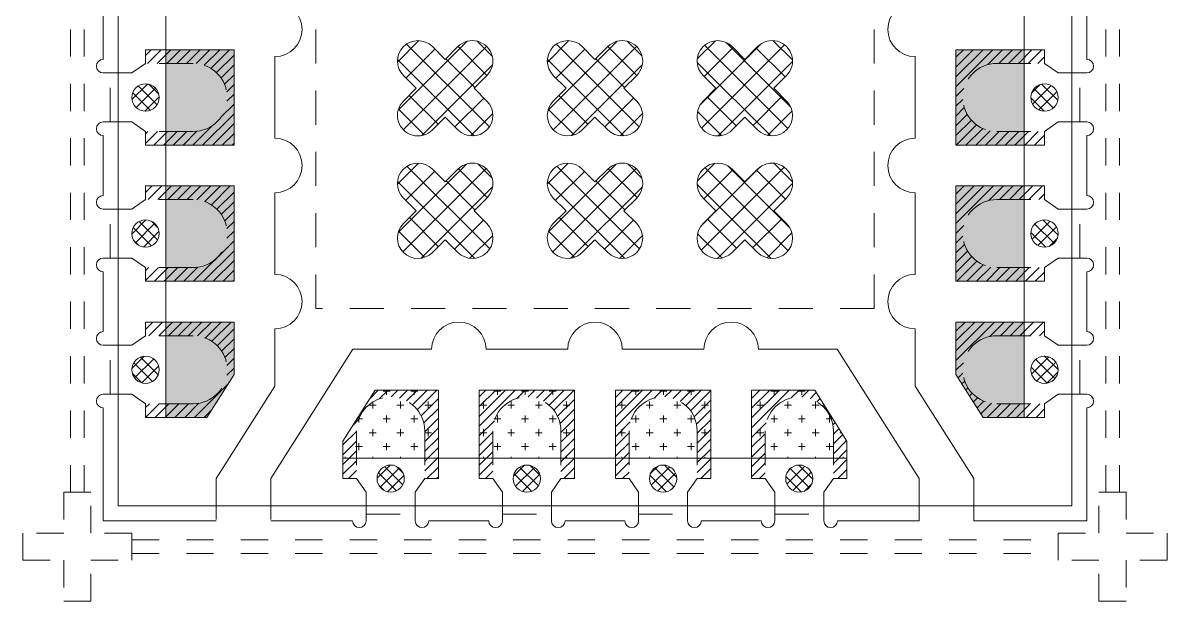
# Model space of a CAD drawing. Header units: millimetres. Extents: x 0.99 to 5.19, y 9.73 to 19.43.
# Drawn here: x 0.989 to 5.189, y 9.729 to 11.853 of the extents above; entities that cross this region are included whole.
import ezdxf

# ---------------------------------------------------------------- set-up
doc = ezdxf.new("R2010")
doc.units = ezdxf.units.MM
doc.linetypes.add('HIDDEN', pattern=[0.375, 0.25, -0.125])
for name, color, linetype in [('1', 7, 'Continuous'), ('1D', 4, 'Continuous'), ('BOT', 4, 'Continuous'), ('ETCH', 4, 'Continuous'), ('HALF ETCH ON TOP SIDE', 6, 'Continuous'), ('PKG', 2, 'Continuous'), ('PLATING', 3, 'Continuous')]:
    doc.layers.add(name, color=color, linetype=linetype)
pattern_1 = [(45, (-318.18589, 1.711104), (-0.0179605122, 0.0179605122), [])]
pattern_2 = [(45, (-25929.366686, -4290.18712), (-0.0449012806, 0.0449012806), []), (135, (-25929.366686, -4290.18712), (-0.0449012806, -0.0449012806), [])]
pattern_3 = [(45, (-25929.366686, -4290.63712), (-0.0449012806, 0.0449012806), []), (135, (-25929.366686, -4290.63712), (-0.0449012806, -0.0449012806), [])]
pattern_4 = [(0, (-318.18589, 1.711104), (0.0508, 0.0508), [0.0254, -0.0762]), (90, (-318.17319, 1.698404), (-0.0508, 0.0508), [0.0254, -0.0762])]

msp = doc.modelspace()

# ---------------------------------------------------------------- hatches: boundary and pattern name
at = {"layer": 'ETCH', "lineweight": 0}
h = msp.add_hatch(dxfattribs=at)
h.set_pattern_fill('ANSI31', color=256, scale=0.008, style=0)
h.set_pattern_definition(pattern_1)
h.paths.add_polyline_path([(1.4389, 17.9037), (1.7639, 17.9037), (1.7639, 18.2537), (1.4389, 18.2537), (1.4389, 18.2037), (1.6139, 18.2037, -1), (1.6139, 17.9537), (1.4389, 17.9537)])
h.paths.add_polyline_path([(1.4389, 17.4037), (1.7639, 17.4037), (1.7639, 17.7537), (1.4389, 17.7537), (1.4389, 17.7037), (1.6139, 17.7037, -1), (1.6139, 17.4537), (1.4389, 17.4537)])
h.paths.add_polyline_path([(1.4389, 15.9037), (1.7639, 15.9037), (1.7639, 16.2537), (1.4389, 16.2537), (1.4389, 16.2037), (1.6139, 16.2037, -1), (1.6139, 15.9537), (1.4389, 15.9537)])
h.paths.add_polyline_path([(1.4389, 16.9037), (1.7639, 16.9037), (1.7639, 17.2537), (1.4389, 17.2537), (1.4389, 17.2037), (1.6139, 17.2037, -1), (1.6139, 16.9537), (1.4389, 16.9537)])
h.paths.add_polyline_path([(1.4389, 15.4037), (1.7639, 15.4037), (1.7639, 15.7537), (1.4389, 15.7537), (1.4389, 15.7037), (1.6139, 15.7037, -1), (1.6139, 15.4537), (1.4389, 15.4537)])
h.paths.add_polyline_path([(1.4389, 14.9037), (1.7639, 14.9037), (1.7639, 15.2537), (1.4389, 15.2537), (1.4389, 15.2037), (1.6139, 15.2037, -1), (1.6139, 14.9537), (1.4389, 14.9537)])
h.paths.add_polyline_path([(1.4389, 13.9037), (1.7639, 13.9037), (1.7639, 14.2537), (1.4389, 14.2537), (1.4389, 14.2037), (1.6139, 14.2037, -1), (1.6139, 13.9537), (1.4389, 13.9537)])
h.paths.add_polyline_path([(1.4389, 18.7537), (1.4389, 18.7037), (1.6139, 18.7037, -1), (1.6139, 18.4537), (1.4389, 18.4537), (1.4389, 18.4037), (1.7639, 18.4037), (1.7639, 18.5957), (1.6639, 18.7537)])
h.paths.add_polyline_path([(1.4389, 16.4037), (1.7639, 16.4037), (1.7639, 16.7537), (1.4389, 16.7537), (1.4389, 16.7037), (1.6139, 16.7037, -1), (1.6139, 16.4537), (1.4389, 16.4537)])
h.paths.add_polyline_path([(1.4389, 13.2537), (1.4389, 13.2037), (1.6139, 13.2037, -1), (1.6139, 12.9537), (1.4389, 12.9537), (1.4389, 12.9037), (1.7639, 12.9037), (1.7639, 13.2537)])
h.paths.add_polyline_path([(1.4389, 14.4037), (1.7639, 14.4037), (1.7639, 14.7537), (1.4389, 14.7537), (1.4389, 14.7037), (1.6139, 14.7037, -1), (1.6139, 14.4537), (1.4389, 14.4537)])
h.paths.add_polyline_path([(1.4389, 13.7537), (1.4389, 13.7037), (1.6139, 13.7037, -1), (1.6139, 13.4537), (1.4389, 13.4537), (1.4389, 13.4037), (1.7639, 13.4037), (1.7639, 13.7537)])
h.paths.add_polyline_path([(1.4389, 12.4037), (1.7639, 12.4037), (1.7639, 12.7537), (1.4389, 12.7537), (1.4389, 12.7037), (1.6139, 12.7037, -1), (1.6139, 12.4537), (1.4389, 12.4537)])
h.paths.add_polyline_path([(1.4389, 11.9037), (1.7639, 11.9037), (1.7639, 12.2537), (1.4389, 12.2537), (1.4389, 12.2037), (1.6139, 12.2037, -1), (1.6139, 11.9537), (1.4389, 11.9537)])
h.paths.add_polyline_path([(1.4389, 10.9037), (1.7639, 10.9037), (1.7639, 11.2537), (1.4389, 11.2537), (1.4389, 11.2037), (1.6139, 11.2037, -1), (1.6139, 10.9537), (1.4389, 10.9537)])
h.paths.add_polyline_path([(1.4389, 11.4037), (1.7639, 11.4037), (1.7639, 11.7537), (1.4389, 11.7537), (1.4389, 11.7037), (1.6139, 11.7037, -1), (1.6139, 11.4537), (1.4389, 11.4537)])
h.paths.add_polyline_path([(1.6139, 10.7037, -1), (1.6139, 10.4537), (1.4389, 10.4537), (1.4389, 10.4037), (1.6639, 10.4037), (1.7639, 10.5617), (1.7639, 10.7537), (1.4389, 10.7537), (1.4389, 10.7037)])
h = msp.add_hatch(dxfattribs=at)
h.set_pattern_fill('ANSI31', color=256, scale=0.008, style=0)
h.set_pattern_definition(pattern_1)
h.paths.add_polyline_path([(1.4389, 11.2537), (1.7639, 11.2537), (1.7639, 10.9037), (1.4389, 10.9037), (1.4389, 10.9537), (1.6139, 10.9537, 1), (1.6139, 11.2037), (1.4389, 11.2037)])
h.paths.add_polyline_path([(1.4389, 11.7537), (1.7639, 11.7537), (1.7639, 11.4037), (1.4389, 11.4037), (1.4389, 11.4537), (1.6139, 11.4537, 1), (1.6139, 11.7037), (1.4389, 11.7037)])
h.paths.add_polyline_path([(1.4389, 13.2537), (1.7639, 13.2537), (1.7639, 12.9037), (1.4389, 12.9037), (1.4389, 12.9537), (1.6139, 12.9537, 1), (1.6139, 13.2037), (1.4389, 13.2037)])
h.paths.add_polyline_path([(1.4389, 12.2537), (1.7639, 12.2537), (1.7639, 11.9037), (1.4389, 11.9037), (1.4389, 11.9537), (1.6139, 11.9537, 1), (1.6139, 12.2037), (1.4389, 12.2037)])
h.paths.add_polyline_path([(1.4389, 13.7537), (1.7639, 13.7537), (1.7639, 13.4037), (1.4389, 13.4037), (1.4389, 13.4537), (1.6139, 13.4537, 1), (1.6139, 13.7037), (1.4389, 13.7037)])
h.paths.add_polyline_path([(1.4389, 14.2537), (1.7639, 14.2537), (1.7639, 13.9037), (1.4389, 13.9037), (1.4389, 13.9537), (1.6139, 13.9537, 1), (1.6139, 14.2037), (1.4389, 14.2037)])
h.paths.add_polyline_path([(1.4389, 15.2537), (1.7639, 15.2537), (1.7639, 14.9037), (1.4389, 14.9037), (1.4389, 14.9537), (1.6139, 14.9537, 1), (1.6139, 15.2037), (1.4389, 15.2037)])
h.paths.add_polyline_path([(1.4389, 10.4037), (1.4389, 10.4537), (1.6139, 10.4537, 1), (1.6139, 10.7037), (1.4389, 10.7037), (1.4389, 10.7537), (1.7639, 10.7537), (1.7639, 10.5617), (1.6639, 10.4037)])
h.paths.add_polyline_path([(1.4389, 12.7537), (1.7639, 12.7537), (1.7639, 12.4037), (1.4389, 12.4037), (1.4389, 12.4537), (1.6139, 12.4537, 1), (1.6139, 12.7037), (1.4389, 12.7037)])
h.paths.add_polyline_path([(1.4389, 15.9037), (1.4389, 15.9537), (1.6139, 15.9537, 1), (1.6139, 16.2037), (1.4389, 16.2037), (1.4389, 16.2537), (1.7639, 16.2537), (1.7639, 15.9037)])
h.paths.add_polyline_path([(1.4389, 14.7537), (1.7639, 14.7537), (1.7639, 14.4037), (1.4389, 14.4037), (1.4389, 14.4537), (1.6139, 14.4537, 1), (1.6139, 14.7037), (1.4389, 14.7037)])
h.paths.add_polyline_path([(1.4389, 15.4037), (1.4389, 15.4537), (1.6139, 15.4537, 1), (1.6139, 15.7037), (1.4389, 15.7037), (1.4389, 15.7537), (1.7639, 15.7537), (1.7639, 15.4037)])
h.paths.add_polyline_path([(1.4389, 16.7537), (1.7639, 16.7537), (1.7639, 16.4037), (1.4389, 16.4037), (1.4389, 16.4537), (1.6139, 16.4537, 1), (1.6139, 16.7037), (1.4389, 16.7037)])
h.paths.add_polyline_path([(1.4389, 17.2537), (1.7639, 17.2537), (1.7639, 16.9037), (1.4389, 16.9037), (1.4389, 16.9537), (1.6139, 16.9537, 1), (1.6139, 17.2037), (1.4389, 17.2037)])
h.paths.add_polyline_path([(1.4389, 18.2537), (1.7639, 18.2537), (1.7639, 17.9037), (1.4389, 17.9037), (1.4389, 17.9537), (1.6139, 17.9537, 1), (1.6139, 18.2037), (1.4389, 18.2037)])
h.paths.add_polyline_path([(1.4389, 17.7537), (1.7639, 17.7537), (1.7639, 17.4037), (1.4389, 17.4037), (1.4389, 17.4537), (1.6139, 17.4537, 1), (1.6139, 17.7037), (1.4389, 17.7037)])
h.paths.add_polyline_path([(1.6139, 18.4537, 1), (1.6139, 18.7037), (1.4389, 18.7037), (1.4389, 18.7537), (1.6639, 18.7537), (1.7639, 18.5957), (1.7639, 18.4037), (1.4389, 18.4037), (1.4389, 18.4537)])
h = msp.add_hatch(dxfattribs=at)
h.set_pattern_fill('ANSI31', color=256, scale=0.008, angle=180, style=0)
h.set_pattern_definition(pattern_1)
h.paths.add_polyline_path([(4.7389, 17.9037), (4.4139, 17.9037), (4.4139, 18.2537), (4.7389, 18.2537), (4.7389, 18.2037), (4.5639, 18.2037, 1), (4.5639, 17.9537), (4.7389, 17.9537)])
h.paths.add_polyline_path([(4.7389, 17.4037), (4.4139, 17.4037), (4.4139, 17.7537), (4.7389, 17.7537), (4.7389, 17.7037), (4.5639, 17.7037, 1), (4.5639, 17.4537), (4.7389, 17.4537)])
h.paths.add_polyline_path([(4.7389, 15.9037), (4.4139, 15.9037), (4.4139, 16.2537), (4.7389, 16.2537), (4.7389, 16.2037), (4.5639, 16.2037, 1), (4.5639, 15.9537), (4.7389, 15.9537)])
h.paths.add_polyline_path([(4.7389, 16.9037), (4.4139, 16.9037), (4.4139, 17.2537), (4.7389, 17.2537), (4.7389, 17.2037), (4.5639, 17.2037, 1), (4.5639, 16.9537), (4.7389, 16.9537)])
h.paths.add_polyline_path([(4.7389, 15.4037), (4.4139, 15.4037), (4.4139, 15.7537), (4.7389, 15.7537), (4.7389, 15.7037), (4.5639, 15.7037, 1), (4.5639, 15.4537), (4.7389, 15.4537)])
h.paths.add_polyline_path([(4.7389, 14.9037), (4.4139, 14.9037), (4.4139, 15.2537), (4.7389, 15.2537), (4.7389, 15.2037), (4.5639, 15.2037, 1), (4.5639, 14.9537), (4.7389, 14.9537)])
h.paths.add_polyline_path([(4.7389, 13.9037), (4.4139, 13.9037), (4.4139, 14.2537), (4.7389, 14.2537), (4.7389, 14.2037), (4.5639, 14.2037, 1), (4.5639, 13.9537), (4.7389, 13.9537)])
h.paths.add_polyline_path([(4.7389, 18.7537), (4.7389, 18.7037), (4.5639, 18.7037, 1), (4.5639, 18.4537), (4.7389, 18.4537), (4.7389, 18.4037), (4.4139, 18.4037), (4.4139, 18.5957), (4.514, 18.7537)])
h.paths.add_polyline_path([(4.7389, 16.4037), (4.4139, 16.4037), (4.4139, 16.7537), (4.7389, 16.7537), (4.7389, 16.7037), (4.5639, 16.7037, 1), (4.5639, 16.4537), (4.7389, 16.4537)])
h.paths.add_polyline_path([(4.7389, 13.2537), (4.7389, 13.2037), (4.5639, 13.2037, 1), (4.5639, 12.9537), (4.7389, 12.9537), (4.7389, 12.9037), (4.4139, 12.9037), (4.4139, 13.2537)])
h.paths.add_polyline_path([(4.7389, 14.4037), (4.4139, 14.4037), (4.4139, 14.7537), (4.7389, 14.7537), (4.7389, 14.7037), (4.5639, 14.7037, 1), (4.5639, 14.4537), (4.7389, 14.4537)])
h.paths.add_polyline_path([(4.7389, 13.7537), (4.7389, 13.7037), (4.5639, 13.7037, 1), (4.5639, 13.4537), (4.7389, 13.4537), (4.7389, 13.4037), (4.4139, 13.4037), (4.4139, 13.7537)])
h.paths.add_polyline_path([(4.7389, 12.4037), (4.4139, 12.4037), (4.4139, 12.7537), (4.7389, 12.7537), (4.7389, 12.7037), (4.5639, 12.7037, 1), (4.5639, 12.4537), (4.7389, 12.4537)])
h.paths.add_polyline_path([(4.7389, 11.9037), (4.4139, 11.9037), (4.4139, 12.2537), (4.7389, 12.2537), (4.7389, 12.2037), (4.5639, 12.2037, 1), (4.5639, 11.9537), (4.7389, 11.9537)])
h.paths.add_polyline_path([(4.7389, 10.9037), (4.4139, 10.9037), (4.4139, 11.2537), (4.7389, 11.2537), (4.7389, 11.2037), (4.5639, 11.2037, 1), (4.5639, 10.9537), (4.7389, 10.9537)])
h.paths.add_polyline_path([(4.7389, 11.4037), (4.4139, 11.4037), (4.4139, 11.7537), (4.7389, 11.7537), (4.7389, 11.7037), (4.5639, 11.7037, 1), (4.5639, 11.4537), (4.7389, 11.4537)])
h.paths.add_polyline_path([(4.5639, 10.7037, 1), (4.5639, 10.4537), (4.7389, 10.4537), (4.7389, 10.4037), (4.514, 10.4037), (4.4139, 10.5617), (4.4139, 10.7537), (4.7389, 10.7537), (4.7389, 10.7037)])
h = msp.add_hatch(dxfattribs=at)
h.set_pattern_fill('ANSI31', color=256, scale=0.008, angle=180, style=0)
h.set_pattern_definition(pattern_1)
h.paths.add_polyline_path([(4.7389, 11.2537), (4.4139, 11.2537), (4.4139, 10.9037), (4.7389, 10.9037), (4.7389, 10.9537), (4.5639, 10.9537, -1), (4.5639, 11.2037), (4.7389, 11.2037)])
h.paths.add_polyline_path([(4.7389, 11.7537), (4.4139, 11.7537), (4.4139, 11.4037), (4.7389, 11.4037), (4.7389, 11.4537), (4.5639, 11.4537, -1), (4.5639, 11.7037), (4.7389, 11.7037)])
h.paths.add_polyline_path([(4.7389, 13.2537), (4.4139, 13.2537), (4.4139, 12.9037), (4.7389, 12.9037), (4.7389, 12.9537), (4.5639, 12.9537, -1), (4.5639, 13.2037), (4.7389, 13.2037)])
h.paths.add_polyline_path([(4.7389, 12.2537), (4.4139, 12.2537), (4.4139, 11.9037), (4.7389, 11.9037), (4.7389, 11.9537), (4.5639, 11.9537, -1), (4.5639, 12.2037), (4.7389, 12.2037)])
h.paths.add_polyline_path([(4.7389, 13.7537), (4.4139, 13.7537), (4.4139, 13.4037), (4.7389, 13.4037), (4.7389, 13.4537), (4.5639, 13.4537, -1), (4.5639, 13.7037), (4.7389, 13.7037)])
h.paths.add_polyline_path([(4.7389, 14.2537), (4.4139, 14.2537), (4.4139, 13.9037), (4.7389, 13.9037), (4.7389, 13.9537), (4.5639, 13.9537, -1), (4.5639, 14.2037), (4.7389, 14.2037)])
h.paths.add_polyline_path([(4.7389, 15.2537), (4.4139, 15.2537), (4.4139, 14.9037), (4.7389, 14.9037), (4.7389, 14.9537), (4.5639, 14.9537, -1), (4.5639, 15.2037), (4.7389, 15.2037)])
h.paths.add_polyline_path([(4.7389, 10.4037), (4.7389, 10.4537), (4.5639, 10.4537, -1), (4.5639, 10.7037), (4.7389, 10.7037), (4.7389, 10.7537), (4.4139, 10.7537), (4.4139, 10.5617), (4.514, 10.4037)])
h.paths.add_polyline_path([(4.7389, 12.7537), (4.4139, 12.7537), (4.4139, 12.4037), (4.7389, 12.4037), (4.7389, 12.4537), (4.5639, 12.4537, -1), (4.5639, 12.7037), (4.7389, 12.7037)])
h.paths.add_polyline_path([(4.7389, 15.9037), (4.7389, 15.9537), (4.5639, 15.9537, -1), (4.5639, 16.2037), (4.7389, 16.2037), (4.7389, 16.2537), (4.4139, 16.2537), (4.4139, 15.9037)])
h.paths.add_polyline_path([(4.7389, 14.7537), (4.4139, 14.7537), (4.4139, 14.4037), (4.7389, 14.4037), (4.7389, 14.4537), (4.5639, 14.4537, -1), (4.5639, 14.7037), (4.7389, 14.7037)])
h.paths.add_polyline_path([(4.7389, 15.4037), (4.7389, 15.4537), (4.5639, 15.4537, -1), (4.5639, 15.7037), (4.7389, 15.7037), (4.7389, 15.7537), (4.4139, 15.7537), (4.4139, 15.4037)])
h.paths.add_polyline_path([(4.7389, 16.7537), (4.4139, 16.7537), (4.4139, 16.4037), (4.7389, 16.4037), (4.7389, 16.4537), (4.5639, 16.4537, -1), (4.5639, 16.7037), (4.7389, 16.7037)])
h.paths.add_polyline_path([(4.7389, 17.2537), (4.4139, 17.2537), (4.4139, 16.9037), (4.7389, 16.9037), (4.7389, 16.9537), (4.5639, 16.9537, -1), (4.5639, 17.2037), (4.7389, 17.2037)])
h.paths.add_polyline_path([(4.7389, 18.2537), (4.4139, 18.2537), (4.4139, 17.9037), (4.7389, 17.9037), (4.7389, 17.9537), (4.5639, 17.9537, -1), (4.5639, 18.2037), (4.7389, 18.2037)])
h.paths.add_polyline_path([(4.7389, 17.7537), (4.4139, 17.7537), (4.4139, 17.4037), (4.7389, 17.4037), (4.7389, 17.4537), (4.5639, 17.4537, -1), (4.5639, 17.7037), (4.7389, 17.7037)])
h.paths.add_polyline_path([(4.5639, 18.4537, -1), (4.5639, 18.7037), (4.7389, 18.7037), (4.7389, 18.7537), (4.514, 18.7537), (4.4139, 18.5957), (4.4139, 18.4037), (4.7389, 18.4037), (4.7389, 18.4537)])
h = msp.add_hatch(dxfattribs=at)
h.set_pattern_fill('ANSI31', color=256, scale=0.008, style=0)
h.set_pattern_definition(pattern_1)
h.paths.add_polyline_path([(2.1639, 10.3168), (2.1639, 10.1787), (2.2139, 10.1787), (2.2139, 10.3537, -1), (2.4639, 10.3537), (2.4639, 10.1787), (2.5139, 10.1787), (2.5139, 10.5037), (2.2823, 10.5037)])
h.paths.add_polyline_path([(2.6639, 10.1787), (2.6639, 10.5037), (3.0139, 10.5037), (3.0139, 10.1787), (2.9639, 10.1787), (2.9639, 10.3537, 1), (2.7139, 10.3537), (2.7139, 10.1787)])
h.paths.add_polyline_path([(3.6639, 10.1787), (3.6639, 10.5037), (3.8955, 10.5037), (4.0139, 10.3168), (4.0139, 10.1787), (3.9639, 10.1787), (3.9639, 10.3537, 1), (3.7139, 10.3537), (3.7139, 10.1787)])
h.paths.add_polyline_path([(3.1639, 10.1787), (3.1639, 10.5037), (3.5139, 10.5037), (3.5139, 10.1787), (3.4639, 10.1787), (3.4639, 10.3537, 1), (3.2139, 10.3537), (3.2139, 10.1787)])
at = {"layer": 'HALF ETCH ON TOP SIDE', "linetype": 'ByBlock', "lineweight": 0}
h = msp.add_hatch(dxfattribs=at)
h.set_pattern_fill('ANSI37', color=256, scale=0.01)
h.set_pattern_definition([(45, (-118.864847, 14.122052), (-0.02245064, 0.02245064), []), (135, (-118.864847, 14.122052), (-0.02245064, -0.02245064), [])])
h.paths.add_polyline_path([(2.3889, 10.1787, 1), (2.2889, 10.1787, 1)])
h.paths.add_polyline_path([(4.7889, 10.5787, 1), (4.6889, 10.5787, 1)])
h.paths.add_polyline_path([(4.7889, 11.0787, 1), (4.6889, 11.0787, 1)])
h.paths.add_polyline_path([(4.7889, 11.5787, 1), (4.6889, 11.5787, 1)])
h.paths.add_polyline_path([(4.7889, 12.0787, 1), (4.6889, 12.0787, 1)])
h.paths.add_polyline_path([(4.7889, 12.5787, 1), (4.6889, 12.5787, 1)])
h.paths.add_polyline_path([(4.7889, 13.0787, 1), (4.6889, 13.0787, 1)])
h.paths.add_polyline_path([(4.7889, 13.5787, 1), (4.6889, 13.5787, 1)])
h.paths.add_polyline_path([(4.7889, 14.0787, 1), (4.6889, 14.0787, 1)])
h.paths.add_polyline_path([(4.7889, 14.5787, 1), (4.6889, 14.5787, 1)])
h.paths.add_polyline_path([(4.7889, 15.0787, 1), (4.6889, 15.0787, 1)])
h.paths.add_polyline_path([(4.7889, 15.5787, 1), (4.6889, 15.5787, 1)])
h.paths.add_polyline_path([(1.4889, 15.5787, 1), (1.3889, 15.5787, 1)])
h.paths.add_polyline_path([(1.4889, 15.0787, 1), (1.3889, 15.0787, 1)])
h.paths.add_polyline_path([(1.4889, 14.5787, 1), (1.3889, 14.5787, 1)])
h.paths.add_polyline_path([(4.7889, 16.0787, 1), (4.6889, 16.0787, 1)])
h.paths.add_polyline_path([(4.7889, 16.5787, 1), (4.6889, 16.5787, 1)])
h.paths.add_polyline_path([(4.7889, 17.0787, 1), (4.6889, 17.0787, 1)])
h.paths.add_polyline_path([(4.7889, 17.5787, 1), (4.6889, 17.5787, 1)])
h.paths.add_polyline_path([(4.7889, 18.0787, 1), (4.6889, 18.0787, 1)])
h.paths.add_polyline_path([(1.4889, 17.5787, 1), (1.3889, 17.5787, 1)])
h.paths.add_polyline_path([(1.4889, 17.0787, 1), (1.3889, 17.0787, 1)])
h.paths.add_polyline_path([(1.4889, 16.5787, 1), (1.3889, 16.5787, 1)])
h.paths.add_polyline_path([(1.4889, 16.0787, 1), (1.3889, 16.0787, 1)])
h.paths.add_polyline_path([(1.4889, 14.0787, 1), (1.3889, 14.0787, 1)])
h.paths.add_polyline_path([(1.4889, 13.5787, 1), (1.3889, 13.5787, 1)])
h.paths.add_polyline_path([(2.8889, 10.1787, 1), (2.7889, 10.1787, 1)])
h.paths.add_polyline_path([(3.3889, 10.1787, 1), (3.2889, 10.1787, 1)])
h.paths.add_polyline_path([(3.8889, 10.1787, 1), (3.7889, 10.1787, 1)])
h.paths.add_polyline_path([(4.7889, 18.5787, 1), (4.6889, 18.5787, 1)])
h.paths.add_polyline_path([(3.3889, 18.9787, 1), (3.2889, 18.9787, 1)])
h.paths.add_polyline_path([(2.8889, 18.9787, 1), (2.7889, 18.9787, 1)])
h.paths.add_polyline_path([(2.3889, 18.9787, 1), (2.2889, 18.9787, 1)])
h.paths.add_polyline_path([(3.8889, 18.9787, 1), (3.7889, 18.9787, 1)])
h.paths.add_polyline_path([(1.4889, 18.0787, 1), (1.3889, 18.0787, 1)])
h.paths.add_polyline_path([(1.4889, 13.0787, 1), (1.3889, 13.0787, 1)])
h.paths.add_polyline_path([(1.4889, 12.0787, 1), (1.3889, 12.0787, 1)])
h.paths.add_polyline_path([(1.4889, 12.5787, 1), (1.3889, 12.5787, 1)])
h.paths.add_polyline_path([(1.4889, 11.0787, 1), (1.3889, 11.0787, 1)])
h.paths.add_polyline_path([(1.4889, 18.5787, 1), (1.3889, 18.5787, 1)])
h.paths.add_polyline_path([(1.4889, 11.5787, 1), (1.3889, 11.5787, 1)])
h.paths.add_polyline_path([(1.4889, 10.5787, 1), (1.3889, 10.5787, 1)])
at = {"layer": 'HALF ETCH ON TOP SIDE', "linetype": 'ByBlock', "lineweight": 0, "ltscale": 100}
h = msp.add_hatch(dxfattribs=at)
h.set_pattern_fill('ANSI37', color=256, scale=0.02)
h.set_pattern_definition([(45, (-25929.916686, -4290.63712), (-0.0449012806, 0.0449012806), []), (135, (-25929.916686, -4290.63712), (-0.0449012806, -0.0449012806), [])])
h.paths.add_polyline_path([(2.645, 11.6125), (2.692, 11.5655, -1), (2.5859, 11.4594), (2.5389, 11.5064), (2.492, 11.4594, -1), (2.3859, 11.5655), (2.4329, 11.6125), (2.3859, 11.6594, -1), (2.492, 11.7655), (2.5389, 11.7185), (2.5859, 11.7655, -1), (2.692, 11.6594)])
h = msp.add_hatch(dxfattribs=at)
h.set_pattern_fill('ANSI37', color=256, scale=0.02)
h.set_pattern_definition(pattern_3)
h.paths.add_polyline_path([(3.195, 11.6125), (3.242, 11.5655, -1), (3.1359, 11.4594), (3.0889, 11.5064), (3.042, 11.4594, -1), (2.9359, 11.5655), (2.9829, 11.6125), (2.9359, 11.6594, -1), (3.042, 11.7655), (3.0889, 11.7185), (3.1359, 11.7655, -1), (3.242, 11.6594)])
h = msp.add_hatch(dxfattribs=at)
h.set_pattern_fill('ANSI37', color=256, scale=0.02)
h.set_pattern_definition(pattern_3)
h.paths.add_polyline_path([(3.745, 11.6125), (3.792, 11.5655, -1), (3.6859, 11.4594), (3.6389, 11.5064), (3.592, 11.4594, -1), (3.4859, 11.5655), (3.5329, 11.6125), (3.4859, 11.6594, -1), (3.592, 11.7655), (3.6389, 11.7185), (3.6859, 11.7655, -1), (3.792, 11.6594)])
h = msp.add_hatch(dxfattribs=at)
h.set_pattern_fill('ANSI37', color=256, scale=0.02)
h.set_pattern_definition([(45, (-25929.916686, -4290.18712), (-0.0449012806, 0.0449012806), []), (135, (-25929.916686, -4290.18712), (-0.0449012806, -0.0449012806), [])])
h.paths.add_polyline_path([(2.645, 11.1625), (2.692, 11.1155, -1), (2.5859, 11.0094), (2.5389, 11.0564), (2.492, 11.0094, -1), (2.3859, 11.1155), (2.4329, 11.1625), (2.3859, 11.2094, -1), (2.492, 11.3155), (2.5389, 11.2685), (2.5859, 11.3155, -1), (2.692, 11.2094)])
h = msp.add_hatch(dxfattribs=at)
h.set_pattern_fill('ANSI37', color=256, scale=0.02)
h.set_pattern_definition(pattern_2)
h.paths.add_polyline_path([(3.195, 11.1625), (3.242, 11.1155, -1), (3.1359, 11.0094), (3.0889, 11.0564), (3.042, 11.0094, -1), (2.9359, 11.1155), (2.9829, 11.1625), (2.9359, 11.2094, -1), (3.042, 11.3155), (3.0889, 11.2685), (3.1359, 11.3155, -1), (3.242, 11.2094)])
h = msp.add_hatch(dxfattribs=at)
h.set_pattern_fill('ANSI37', color=256, scale=0.02)
h.set_pattern_definition(pattern_2)
h.paths.add_polyline_path([(3.745, 11.1625), (3.792, 11.1155, -1), (3.6859, 11.0094), (3.6389, 11.0564), (3.592, 11.0094, -1), (3.4859, 11.1155), (3.5329, 11.1625), (3.4859, 11.2094, -1), (3.592, 11.3155), (3.6389, 11.2685), (3.6859, 11.3155, -1), (3.792, 11.2094)])
at = {"layer": 'PLATING', "lineweight": 0}
h = msp.add_hatch(dxfattribs=at)
h.set_pattern_fill('CROSS', color=3, scale=0.008, style=0)
h.set_pattern_definition(pattern_4)
h.paths.add_polyline_path([(1.5139, 12.4037), (1.7639, 12.4037), (1.7639, 12.7537), (1.5139, 12.7537)])
h.paths.add_polyline_path([(1.5139, 14.9037), (1.7639, 14.9037), (1.7639, 15.2537), (1.5139, 15.2537)])
h.paths.add_polyline_path([(1.5139, 11.4037), (1.7639, 11.4037), (1.7639, 11.7537), (1.5139, 11.7537)])
h.paths.add_polyline_path([(1.5139, 17.4037), (1.7639, 17.4037), (1.7639, 17.7537), (1.5139, 17.7537)])
h.paths.add_polyline_path([(1.5139, 15.4037), (1.7639, 15.4037), (1.7639, 15.7537), (1.5139, 15.7537)])
h.paths.add_polyline_path([(1.5139, 16.9037), (1.7639, 16.9037), (1.7639, 17.2537), (1.5139, 17.2537)])
h.paths.add_polyline_path([(1.5139, 11.9037), (1.7639, 11.9037), (1.7639, 12.2537), (1.5139, 12.2537)])
h.paths.add_polyline_path([(1.5139, 18.4037), (1.7639, 18.4037), (1.7639, 18.5957), (1.6639, 18.7537), (1.5139, 18.7537)])
h.paths.add_polyline_path([(1.5139, 15.9037), (1.7639, 15.9037), (1.7639, 16.2537), (1.5139, 16.2537)])
h.paths.add_polyline_path([(1.5139, 10.4037), (1.6639, 10.4037), (1.7639, 10.5617), (1.7639, 10.7537), (1.5139, 10.7537)])
h.paths.add_polyline_path([(1.5139, 17.9037), (1.7639, 17.9037), (1.7639, 18.2537), (1.5139, 18.2537)])
h.paths.add_polyline_path([(1.5139, 16.4037), (1.7639, 16.4037), (1.7639, 16.7537), (1.5139, 16.7537)])
h.paths.add_polyline_path([(1.5139, 12.9037), (1.7639, 12.9037), (1.7639, 13.2537), (1.5139, 13.2537)])
h.paths.add_polyline_path([(1.5139, 13.4037), (1.7639, 13.4037), (1.7639, 13.7537), (1.5139, 13.7537)])
h.paths.add_polyline_path([(1.5139, 10.9037), (1.7639, 10.9037), (1.7639, 11.2537), (1.5139, 11.2537)])
h.paths.add_polyline_path([(1.5139, 14.4037), (1.7639, 14.4037), (1.7639, 14.7537), (1.5139, 14.7537)])
h.paths.add_polyline_path([(1.5139, 13.9037), (1.7639, 13.9037), (1.7639, 14.2537), (1.5139, 14.2537)])
h = msp.add_hatch(dxfattribs=at)
h.set_pattern_fill('CROSS', color=256, scale=0.008, angle=180, style=0)
h.set_pattern_definition([(180, (-318.18589, 1.711104), (-0.0508, -0.0508), [0.0254, -0.0762]), (270, (-318.19859, 1.723804), (0.0508, -0.0508), [0.0254, -0.0762])])
h.paths.add_polyline_path([(4.6639, 12.4037), (4.4139, 12.4037), (4.4139, 12.7537), (4.6639, 12.7537)])
h.paths.add_polyline_path([(4.6639, 14.9037), (4.4139, 14.9037), (4.4139, 15.2537), (4.6639, 15.2537)])
h.paths.add_polyline_path([(4.6639, 11.4037), (4.4139, 11.4037), (4.4139, 11.7537), (4.6639, 11.7537)])
h.paths.add_polyline_path([(4.6639, 17.4037), (4.4139, 17.4037), (4.4139, 17.7537), (4.6639, 17.7537)])
h.paths.add_polyline_path([(4.6639, 15.4037), (4.4139, 15.4037), (4.4139, 15.7537), (4.6639, 15.7537)])
h.paths.add_polyline_path([(4.6639, 16.9037), (4.4139, 16.9037), (4.4139, 17.2537), (4.6639, 17.2537)])
h.paths.add_polyline_path([(4.6639, 11.9037), (4.4139, 11.9037), (4.4139, 12.2537), (4.6639, 12.2537)])
h.paths.add_polyline_path([(4.6639, 18.4037), (4.4139, 18.4037), (4.4139, 18.5957), (4.514, 18.7537), (4.6639, 18.7537)])
h.paths.add_polyline_path([(4.6639, 15.9037), (4.4139, 15.9037), (4.4139, 16.2537), (4.6639, 16.2537)])
h.paths.add_polyline_path([(4.6639, 10.4037), (4.514, 10.4037), (4.4139, 10.5617), (4.4139, 10.7537), (4.6639, 10.7537)])
h.paths.add_polyline_path([(4.6639, 17.9037), (4.4139, 17.9037), (4.4139, 18.2537), (4.6639, 18.2537)])
h.paths.add_polyline_path([(4.6639, 16.4037), (4.4139, 16.4037), (4.4139, 16.7537), (4.6639, 16.7537)])
h.paths.add_polyline_path([(4.6639, 12.9037), (4.4139, 12.9037), (4.4139, 13.2537), (4.6639, 13.2537)])
h.paths.add_polyline_path([(4.6639, 13.4037), (4.4139, 13.4037), (4.4139, 13.7537), (4.6639, 13.7537)])
h.paths.add_polyline_path([(4.6639, 10.9037), (4.4139, 10.9037), (4.4139, 11.2537), (4.6639, 11.2537)])
h.paths.add_polyline_path([(4.6639, 14.4037), (4.4139, 14.4037), (4.4139, 14.7537), (4.6639, 14.7537)])
h.paths.add_polyline_path([(4.6639, 13.9037), (4.4139, 13.9037), (4.4139, 14.2537), (4.6639, 14.2537)])
h = msp.add_hatch(dxfattribs=at)
h.set_pattern_fill('CROSS', color=256, scale=0.008, style=0)
h.set_pattern_definition(pattern_4)
h.paths.add_polyline_path([(2.1639, 10.3168), (2.1639, 10.2537), (2.5139, 10.2537), (2.5139, 10.5037), (2.2823, 10.5037)])
h.paths.add_polyline_path([(3.0139, 10.2537), (3.0139, 10.5037), (2.6639, 10.5037), (2.6639, 10.2537)])
h.paths.add_polyline_path([(4.0139, 10.2537), (4.0139, 10.3168), (3.8955, 10.5037), (3.6639, 10.5037), (3.6639, 10.2537)])
h.paths.add_polyline_path([(3.5139, 10.2537), (3.5139, 10.5037), (3.1639, 10.5037), (3.1639, 10.2537)])

# ---------------------------------------------------------------- linework, layer by layer
at = {"lineweight": 0}
for p, q in [((1.7639, 11.7537, -0.0526), (1.4389, 11.7537, -0.0526)), ((1.4389, 11.7537, -0.0526), (1.4389, 11.7037, -0.0526)), ((1.7639, 11.4037, -0.0526), (1.7639, 11.7537, -0.0526)), ((1.9139, 11.4287, -0.0526), (1.9139, 11.7287, -0.0526)), ((4.2639, 11.4287, -0.0526), (4.2639, 11.7287, -0.0526)), ((4.4139, 11.4037, -0.0526), (4.4139, 11.7537, -0.0526)), ((4.4139, 11.7537, -0.0526), (4.7389, 11.7537, -0.0526)), ((4.7389, 11.7537, -0.0526), (4.7389, 11.7037, -0.0526)), ((1.3889, 11.6687, -0.0526), (1.4389, 11.7037, -0.0526)), ((4.7889, 11.6687, -0.0526), (4.7389, 11.7037, -0.0526)), ((1.3889, 11.6687, -0.0526), (1.2839, 11.6687, -0.0526)), ((4.7889, 11.6687, -0.0526), (4.8939, 11.6687, -0.0526)), ((1.2839, 11.4887, -0.0526), (1.3889, 11.4887, -0.0526)), ((1.4389, 11.4537, -0.0526), (1.3889, 11.4887, -0.0526)), ((4.7389, 11.4537, -0.0526), (4.7889, 11.4887, -0.0526)), ((4.8939, 11.4887, -0.0526), (4.7889, 11.4887, -0.0526)), ((1.4389, 11.4537, -0.0526), (1.4389, 11.4037, -0.0526)), ((4.7389, 11.4537, -0.0526), (4.7389, 11.4037, -0.0526)), ((1.4389, 11.4037, -0.0526), (1.7639, 11.4037, -0.0526)), ((4.7389, 11.4037, -0.0526), (4.4139, 11.4037, -0.0526)), ((1.7639, 11.2537, -0.0526), (1.4389, 11.2537, -0.0526)), ((1.4389, 11.2537, -0.0526), (1.4389, 11.2037, -0.0526)), ((1.7639, 10.9037, -0.0526), (1.7639, 11.2537, -0.0526)), ((1.9139, 10.9287, -0.0526), (1.9139, 11.2287, -0.0526)), ((4.2639, 10.9287, -0.0526), (4.2639, 11.2287, -0.0526)), ((4.4139, 10.9037, -0.0526), (4.4139, 11.2537, -0.0526)), ((4.4139, 11.2537, -0.0526), (4.7389, 11.2537, -0.0526)), ((4.7389, 11.2537, -0.0526), (4.7389, 11.2037, -0.0526)), ((1.3889, 11.1687, -0.0526), (1.4389, 11.2037, -0.0526)), ((4.7889, 11.1687, -0.0526), (4.7389, 11.2037, -0.0526)), ((1.3889, 11.1687, -0.0526), (1.2839, 11.1687, -0.0526)), ((4.7889, 11.1687, -0.0526), (4.8939, 11.1687, -0.0526)), ((1.2839, 10.9887, -0.0526), (1.3889, 10.9887, -0.0526)), ((1.4389, 10.9537, -0.0526), (1.3889, 10.9887, -0.0526)), ((4.7389, 10.9537, -0.0526), (4.7889, 10.9887, -0.0526)), ((4.8939, 10.9887, -0.0526), (4.7889, 10.9887, -0.0526)), ((1.4389, 10.9537, -0.0526), (1.4389, 10.9037, -0.0526)), ((4.7389, 10.9537, -0.0526), (4.7389, 10.9037, -0.0526)), ((1.4389, 10.9037, -0.0526), (1.7639, 10.9037, -0.0526)), ((4.7389, 10.9037, -0.0526), (4.4139, 10.9037, -0.0526)), ((1.4389, 10.7037, -0.0526), (1.4389, 10.7537, -0.0526)), ((1.4389, 10.7537, -0.0526), (1.7639, 10.7537, -0.0526)), ((1.7639, 10.7537, -0.0526), (1.7639, 10.5617, -0.0526)), ((4.7389, 10.7537, -0.0526), (4.4139, 10.7537, -0.0526)), ((4.4139, 10.7537, -0.0526), (4.4139, 10.5617, -0.0526)), ((4.7389, 10.7037, -0.0526), (4.7389, 10.7537, -0.0526)), ((1.9139, 10.5182, -0.0526), (1.9139, 10.7287, -0.0526)), ((4.2639, 10.5182, -0.0526), (4.2639, 10.7287, -0.0526)), ((1.3889, 10.6687, -0.0526), (1.2839, 10.6687, -0.0526)), ((1.3889, 10.6687, -0.0526), (1.4389, 10.7037, -0.0526)), ((4.7889, 10.6687, -0.0526), (4.7389, 10.7037, -0.0526)), ((4.7889, 10.6687, -0.0526), (4.8939, 10.6687, -0.0526)), ((1.8989, 10.1787, -0.0526), (2.1998, 10.6537, -0.0526)), ((2.1998, 10.6537, -0.0526), (2.4889, 10.6537, -0.0526)), ((2.6889, 10.6537, -0.0526), (2.9889, 10.6537, -0.0526)), ((3.1889, 10.6537, -0.0526), (3.4889, 10.6537, -0.0526)), ((3.6889, 10.6537, -0.0526), (3.9781, 10.6537, -0.0526)), ((4.2789, 10.1787, -0.0526), (3.9781, 10.6537, -0.0526)), ((1.6639, 10.4037, -0.0526), (1.7639, 10.5617, -0.0526)), ((4.514, 10.4037, -0.0526), (4.4139, 10.5617, -0.0526)), ((1.6989, 10.1787, -0.0526), (1.9139, 10.5182, -0.0526)), ((2.1639, 10.3168, -0.0526), (2.2823, 10.5037, -0.0526)), ((2.5139, 10.5037, -0.0526), (2.2823, 10.5037, -0.0526)), ((2.5139, 10.1787, -0.0526), (2.5139, 10.5037, -0.0526)), ((2.6639, 10.1787, -0.0526), (2.6639, 10.5037, -0.0526)), ((2.6639, 10.5037, -0.0526), (3.0139, 10.5037, -0.0526)), ((3.0139, 10.5037, -0.0526), (3.0139, 10.1787, -0.0526)), ((3.1639, 10.1787, -0.0526), (3.1639, 10.5037, -0.0526)), ((3.1639, 10.5037, -0.0526), (3.5139, 10.5037, -0.0526)), ((3.5139, 10.5037, -0.0526), (3.5139, 10.1787, -0.0526)), ((3.6639, 10.1787, -0.0526), (3.6639, 10.5037, -0.0526)), ((3.6639, 10.5037, -0.0526), (3.8955, 10.5037, -0.0526)), ((4.0139, 10.3168, -0.0526), (3.8955, 10.5037, -0.0526)), ((4.4789, 10.1787, -0.0526), (4.2639, 10.5182, -0.0526)), ((1.2839, 10.4887, -0.0526), (1.3889, 10.4887, -0.0526)), ((1.4389, 10.4537, -0.0526), (1.3889, 10.4887, -0.0526)), ((4.7389, 10.4537, -0.0526), (4.7889, 10.4887, -0.0526)), ((4.8939, 10.4887, -0.0526), (4.7889, 10.4887, -0.0526)), ((1.4389, 10.4037, -0.0526), (1.4389, 10.4537, -0.0526)), ((4.7389, 10.4037, -0.0526), (4.7389, 10.4537, -0.0526)), ((1.6639, 10.4037, -0.0526), (1.4389, 10.4037, -0.0526)), ((4.514, 10.4037, -0.0526), (4.7389, 10.4037, -0.0526)), ((2.1639, 10.3168, -0.0526), (2.1639, 10.1787, -0.0526)), ((4.0139, 10.3168, -0.0526), (4.0139, 10.1787, -0.0526)), ((1.6989, 10.1787, -0.0526), (1.6989, 10.0287, -0.0526)), ((1.8989, 10.1787, -0.0526), (1.8989, 10.0287, -0.0526)), ((2.1639, 10.1787, -0.0526), (2.2139, 10.1787, -0.0526)), ((2.2489, 10.1287, -0.0526), (2.2139, 10.1787, -0.0526)), ((2.4639, 10.1787, -0.0526), (2.4289, 10.1287, -0.0526)), ((2.4639, 10.1787, -0.0526), (2.5139, 10.1787, -0.0526)), ((2.7139, 10.1787, -0.0526), (2.6639, 10.1787, -0.0526)), ((2.7489, 10.1287, -0.0526), (2.7139, 10.1787, -0.0526)), ((2.9639, 10.1787, -0.0526), (2.9289, 10.1287, -0.0526)), ((3.0139, 10.1787, -0.0526), (2.9639, 10.1787, -0.0526)), ((3.2139, 10.1787, -0.0526), (3.1639, 10.1787, -0.0526)), ((3.2489, 10.1287, -0.0526), (3.2139, 10.1787, -0.0526)), ((3.4639, 10.1787, -0.0526), (3.4289, 10.1287, -0.0526)), ((3.5139, 10.1787, -0.0526), (3.4639, 10.1787, -0.0526)), ((3.7139, 10.1787, -0.0526), (3.6639, 10.1787, -0.0526)), ((3.7489, 10.1287, -0.0526), (3.7139, 10.1787, -0.0526)), ((3.9639, 10.1787, -0.0526), (3.9289, 10.1287, -0.0526)), ((4.0139, 10.1787, -0.0526), (3.9639, 10.1787, -0.0526)), ((4.4789, 10.1787, -0.0526), (4.4789, 10.0237, -0.0526)), ((2.2489, 10.0237, -0.0526), (2.2489, 10.1287, -0.0526)), ((2.4289, 10.1287, -0.0526), (2.4289, 10.0237, -0.0526)), ((2.7489, 10.0237, -0.0526), (2.7489, 10.1287, -0.0526)), ((2.9289, 10.1287, -0.0526), (2.9289, 10.0237, -0.0526)), ((3.2489, 10.0237, -0.0526), (3.2489, 10.1287, -0.0526)), ((3.4289, 10.1287, -0.0526), (3.4289, 10.0237, -0.0526)), ((3.7489, 10.0237, -0.0526), (3.7489, 10.1287, -0.0526)), ((3.9289, 10.1287, -0.0526), (3.9289, 10.0237, -0.0526)), ((1.2839, 10.0237, -0.0526), (1.6989, 10.0237, -0.0526)), ((4.4789, 10.0237, -0.0526), (4.8939, 10.0237, -0.0526))]:
    msp.add_line(p, q, dxfattribs=at)
at = {"linetype": 'ByBlock', "lineweight": 0, "ltscale": 100, "elevation": -0.0526}
for points in [[(2.692, 11.5655, -1), (2.5859, 11.4594), (2.5389, 11.5064), (2.492, 11.4594, -1), (2.3859, 11.5655), (2.4329, 11.6125), (2.3859, 11.6594, -1), (2.492, 11.7655), (2.5389, 11.7185), (2.5859, 11.7655, -1), (2.692, 11.6594), (2.645, 11.6125)], [(3.242, 11.5655, -1), (3.1359, 11.4594), (3.0889, 11.5064), (3.042, 11.4594, -1), (2.9359, 11.5655), (2.9829, 11.6125), (2.9359, 11.6594, -1), (3.042, 11.7655), (3.0889, 11.7185), (3.1359, 11.7655, -1), (3.242, 11.6594), (3.195, 11.6125)], [(3.792, 11.5655, -1), (3.6859, 11.4594), (3.6389, 11.5064), (3.592, 11.4594, -1), (3.4859, 11.5655), (3.5329, 11.6125), (3.4859, 11.6594, -1), (3.592, 11.7655), (3.6389, 11.7185), (3.6859, 11.7655, -1), (3.792, 11.6594), (3.745, 11.6125)], [(2.692, 11.1155, -1), (2.5859, 11.0094), (2.5389, 11.0564), (2.492, 11.0094, -1), (2.3859, 11.1155), (2.4329, 11.1625), (2.3859, 11.2094, -1), (2.492, 11.3155), (2.5389, 11.2685), (2.5859, 11.3155, -1), (2.692, 11.2094), (2.645, 11.1625)], [(3.242, 11.1155, -1), (3.1359, 11.0094), (3.0889, 11.0564), (3.042, 11.0094, -1), (2.9359, 11.1155), (2.9829, 11.1625), (2.9359, 11.2094, -1), (3.042, 11.3155), (3.0889, 11.2685), (3.1359, 11.3155, -1), (3.242, 11.2094), (3.195, 11.1625)], [(3.792, 11.1155, -1), (3.6859, 11.0094), (3.6389, 11.0564), (3.592, 11.0094, -1), (3.4859, 11.1155), (3.5329, 11.1625), (3.4859, 11.2094, -1), (3.592, 11.3155), (3.6389, 11.2685), (3.6859, 11.3155, -1), (3.792, 11.2094), (3.745, 11.1625)]]:
    msp.add_lwpolyline(points, format="xyb", close=True, dxfattribs=at)
at = {"lineweight": 0, "elevation": -0.0526}
for points in [[(3.9789, 10.0237), (4.2789, 10.0237), (4.2789, 10.1787)], [(1.8989, 10.0237), (2.1989, 10.0237)], [(2.4789, 10.0237), (2.6989, 10.0237)], [(2.9789, 10.0237), (3.1989, 10.0237)], [(3.4789, 10.0237), (3.6989, 10.0237)]]:
    msp.add_lwpolyline(points, dxfattribs=at)
at = {"linetype": 'ByBlock', "lineweight": 0}
for centre in [(1.4389, 11.5787, -0.0526), (4.7389, 11.5787, -0.0526), (1.4389, 11.0787, -0.0526), (4.7389, 11.0787, -0.0526), (1.4389, 10.5787, -0.0526), (4.7389, 10.5787, -0.0526), (2.3389, 10.1787, -0.0526), (2.8389, 10.1787, -0.0526), (3.3389, 10.1787, -0.0526), (3.8389, 10.1787, -0.0526)]:
    msp.add_circle(centre, 0.05, dxfattribs=at)
at = {"lineweight": 0}
for centre, radius, start, end in [((1.9139, 11.8287, -0.0526), 0.1, 270, 90), ((4.2639, 11.8287, -0.0526), 0.1, 90, 270), ((1.9139, 11.3287, -0.0526), 0.1, 270, 90), ((4.2639, 11.3287, -0.0526), 0.1, 90, 270), ((1.9139, 10.8287, -0.0526), 0.1, 270, 90), ((4.2639, 10.8287, -0.0526), 0.1, 90, 270), ((2.5889, 10.6537, -0.0526), 0.1, 0, 180), ((3.0889, 10.6537, -0.0526), 0.1, 0, 180), ((3.5889, 10.6537, -0.0526), 0.1, 0, 180), ((2.2239, 10.0237, -0.0526), 0.025, 180, 0), ((2.4539, 10.0237, -0.0526), 0.025, 180, 0), ((2.7239, 10.0237, -0.0526), 0.025, 180, 0), ((2.9539, 10.0237, -0.0526), 0.025, 180, 0), ((3.2239, 10.0237, -0.0526), 0.025, 180, 0), ((3.4539, 10.0237, -0.0526), 0.025, 180, 0), ((3.7239, 10.0237, -0.0526), 0.025, 180, 0), ((3.9539, 10.0237, -0.0526), 0.025, 180, 0)]:
    msp.add_arc(centre, radius, start, end, dxfattribs=at)
at = {"layer": '1', "color": 0, "lineweight": 9}
for p, q in [((1.2839, 11.9387, -0.0526), (1.2839, 11.7187, -0.0526)), ((4.8939, 11.9387, -0.0526), (4.8939, 11.7187, -0.0526)), ((1.2839, 11.4387, -0.0526), (1.2839, 11.2187, -0.0526)), ((4.8939, 11.4387, -0.0526), (4.8939, 11.2187, -0.0526)), ((1.2839, 10.9387, -0.0526), (1.2839, 10.7187, -0.0526)), ((4.8939, 10.9387, -0.0526), (4.8939, 10.7187, -0.0526)), ((1.2839, 10.4387, -0.0526), (1.2839, 10.0237, -0.0526)), ((4.8939, 10.4387, -0.0526), (4.8939, 10.0237, -0.0526))]:
    msp.add_line(p, q, dxfattribs=at)
at = {"layer": '1', "lineweight": 9}
for centre, start, end in [((1.2839, 11.6937, -0.0526), 90, 270), ((4.8939, 11.6937, -0.0526), 270, 90), ((1.2839, 11.4637, -0.0526), 90, 270), ((4.8939, 11.4637, -0.0526), 270, 90), ((1.2839, 11.1937, -0.0526), 90, 270), ((4.8939, 11.1937, -0.0526), 270, 90), ((1.2839, 10.9637, -0.0526), 90, 270), ((4.8939, 10.9637, -0.0526), 270, 90), ((1.2839, 10.6937, -0.0526), 90, 270), ((4.8939, 10.6937, -0.0526), 270, 90), ((1.2839, 10.4637, -0.0526), 90, 270), ((4.8939, 10.4637, -0.0526), 270, 90)]:
    msp.add_arc(centre, 0.025, start, end, dxfattribs=at)
at = {"layer": '1D', "color": 4, "linetype": 'HIDDEN', "lineweight": 9, "ltscale": 0.2}
for p, q in [((1.1639, 19.0287, -0.0526), (1.1639, 10.1287, -0.0526)), ((1.2139, 19.0287, -0.0526), (1.2139, 10.1287, -0.0526)), ((4.9639, 19.0287, -0.0526), (4.9639, 10.1287, -0.0526)), ((5.0139, 19.0287, -0.0526), (5.0139, 10.1287, -0.0526)), ((1.3889, 9.9537, -0.0526), (4.7889, 9.9537, -0.0526)), ((1.3889, 9.9037, -0.0526), (4.7889, 9.9037, -0.0526))]:
    msp.add_line(p, q, dxfattribs=at)
at = {"layer": '1D', "color": 4, "linetype": 'HIDDEN', "lineweight": 9, "ltscale": 0.5, "elevation": -0.0526}
for points in [[(1.3089, 11.4887), (1.3089, 11.6687)], [(4.8689, 11.4887), (4.8689, 11.6687)], [(1.3089, 10.9887), (1.3089, 11.1687)], [(4.8689, 10.9887), (4.8689, 11.1687)], [(1.3089, 10.4887), (1.3089, 10.6687)], [(4.8689, 10.4887), (4.8689, 10.6687)]]:
    msp.add_lwpolyline(points, dxfattribs=at)
at = {"layer": '1D', "color": 4, "linetype": 'HIDDEN', "lineweight": 9, "ltscale": 0.2, "elevation": -0.0526}
for points in [[(1.2389, 9.7287), (1.2389, 9.8787), (1.3889, 9.8787), (1.3889, 9.9787), (1.2389, 9.9787), (1.2389, 10.1287), (1.1389, 10.1287), (1.1389, 9.9787), (0.9889, 9.9787), (0.9889, 9.8787), (1.1389, 9.8787), (1.1389, 9.7287)], [(4.9389, 9.7287), (4.9389, 9.8787), (4.7889, 9.8787), (4.7889, 9.9787), (4.9389, 9.9787), (4.9389, 10.1287), (5.0389, 10.1287), (5.0389, 9.9787), (5.1889, 9.9787), (5.1889, 9.8787), (5.0389, 9.8787), (5.0389, 9.7287)]]:
    msp.add_lwpolyline(points, close=True, dxfattribs=at)
at = {"layer": 'BOT', "color": 4, "linetype": 'HIDDEN', "lineweight": 0, "ltscale": 0.5}
for p, q in [((1.6139, 11.7037, -0.0526), (1.4389, 11.7037, -0.0526)), ((4.5639, 11.7037, -0.0526), (4.7389, 11.7037, -0.0526)), ((1.6139, 11.4537, -0.0526), (1.4389, 11.4537, -0.0526)), ((4.5639, 11.4537, -0.0526), (4.7389, 11.4537, -0.0526)), ((1.6139, 11.2037, -0.0526), (1.4389, 11.2037, -0.0526)), ((4.5639, 11.2037, -0.0526), (4.7389, 11.2037, -0.0526)), ((1.6139, 10.9537, -0.0526), (1.4389, 10.9537, -0.0526)), ((4.5639, 10.9537, -0.0526), (4.7389, 10.9537, -0.0526)), ((1.6139, 10.7037, -0.0526), (1.4389, 10.7037, -0.0526)), ((4.5639, 10.7037, -0.0526), (4.7389, 10.7037, -0.0526)), ((1.6139, 10.4537, -0.0526), (1.4389, 10.4537, -0.0526)), ((4.5639, 10.4537, -0.0526), (4.7389, 10.4537, -0.0526)), ((2.2139, 10.3537, -0.0526), (2.2139, 10.1787, -0.0526)), ((2.4639, 10.3537, -0.0526), (2.4639, 10.1787, -0.0526)), ((2.7139, 10.3537, -0.0526), (2.7139, 10.1787, -0.0526)), ((2.9639, 10.3537, -0.0526), (2.9639, 10.1787, -0.0526)), ((3.2139, 10.3537, -0.0526), (3.2139, 10.1787, -0.0526)), ((3.4639, 10.3537, -0.0526), (3.4639, 10.1787, -0.0526)), ((3.7139, 10.3537, -0.0526), (3.7139, 10.1787, -0.0526)), ((3.9639, 10.3537, -0.0526), (3.9639, 10.1787, -0.0526))]:
    msp.add_line(p, q, dxfattribs=at)
at = {"layer": 'BOT', "color": 4, "linetype": 'HIDDEN', "lineweight": 0, "ltscale": 0.5, "elevation": -0.0526}
msp.add_lwpolyline([(2.0639, 10.8037), (2.0639, 18.0037), (2.4139, 18.3537), (4.1139, 18.3537), (4.1139, 10.8037)], close=True, dxfattribs=at)
for points in [[(2.2489, 10.0487), (2.4289, 10.0487)], [(2.7489, 10.0487), (2.9289, 10.0487)], [(2.7489, 10.0487), (2.9289, 10.0487)], [(3.2489, 10.0487), (3.4289, 10.0487)], [(3.7489, 10.0487), (3.9289, 10.0487)]]:
    msp.add_lwpolyline(points, dxfattribs=at)
at = {"layer": 'BOT', "color": 4, "linetype": 'HIDDEN', "lineweight": 0, "ltscale": 0.5}
for centre, start, end in [((1.6139, 11.5787, -0.0526), 270, 90), ((4.5639, 11.5787, -0.0526), 90, 270), ((1.6139, 11.0787, -0.0526), 270, 90), ((4.5639, 11.0787, -0.0526), 90, 270), ((1.6139, 10.5787, -0.0526), 270, 90), ((4.5639, 10.5787, -0.0526), 90, 270), ((2.3389, 10.3537, -0.0526), 0, 180), ((2.8389, 10.3537, -0.0526), 0, 180), ((3.3389, 10.3537, -0.0526), 0, 180), ((3.8389, 10.3537, -0.0526), 0, 180)]:
    msp.add_arc(centre, 0.125, start, end, dxfattribs=at)
at = {"layer": 'PKG', "linetype": 'Continuous', "lineweight": 0, "elevation": -0.0526}
msp.add_lwpolyline([(1.3389, 10.0787), (1.3389, 19.0787), (4.8389, 19.0787), (4.8389, 10.0787)], close=True, dxfattribs=at)
at = {"layer": 'PKG', "linetype": 'Continuous', "lineweight": 9, "elevation": -0.0526}
msp.add_lwpolyline([(1.3389, 10.0787), (1.3389, 19.0787), (4.8389, 19.0787), (4.8389, 10.0787)], close=True, dxfattribs=at)
at = {"layer": 'PLATING', "lineweight": 0}
for p, q in [((1.5139, 18.7537, -0.0526), (1.5139, 10.4037, -0.0526)), ((4.6639, 18.7537, -0.0526), (4.6639, 10.4037, -0.0526)), ((4.0139, 10.2537, -0.0526), (2.1639, 10.2537, -0.0526))]:
    msp.add_line(p, q, dxfattribs=at)

doc.saveas('drawing.dxf')
